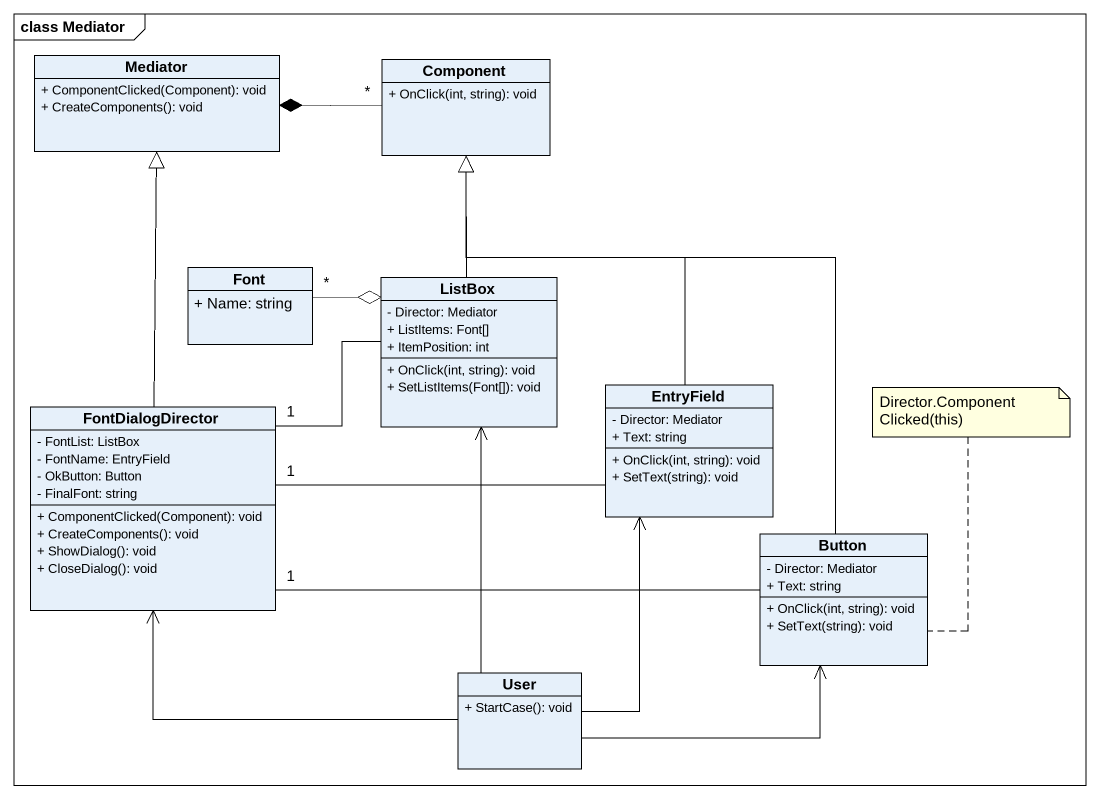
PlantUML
@startuml
mainframe class Mediator
hide circle
hide empty members
skinparam classAttributeIconSize 0
class Mediator {
  + ComponentClicked(Component): void
  + CreateComponents(): void
}
class "Component" as Component_ {
  + OnClick(int, string): void
}
class Font {
  + Name: string
}
class ListBox {
  - Director: Mediator
  + ListItems: Font[]
  + ItemPosition: int
  + OnClick(int, string): void
  + SetListItems(Font[]): void
}
class FontDialogDirector {
  - FontList: ListBox
  - FontName: EntryField
  - OkButton: Button
  - FinalFont: string
  + ComponentClicked(Component): void
  + CreateComponents(): void
  + ShowDialog(): void
  + CloseDialog(): void
}
class EntryField {
  - Director: Mediator
  + Text: string
  + OnClick(int, string): void
  + SetText(string): void
}
class Button {
  - Director: Mediator
  + Text: string
  + OnClick(int, string): void
  + SetText(string): void
}
class User {
  + StartCase(): void
}
Component_ "*" -left-* Mediator
Font "*" -right-o ListBox
ListBox -up-|> Component_
ListBox -left- "1" FontDialogDirector
FontDialogDirector -up-|> Mediator
EntryField -up-|> Component_
EntryField -left- "1" FontDialogDirector
Button -up-|> Component_
Button -left- "1" FontDialogDirector
User -up-> ListBox
User -left-> FontDialogDirector
User -up-> EntryField
User -right-> Button
note top of Button : Director.ComponentClicked(this)
@enduml
